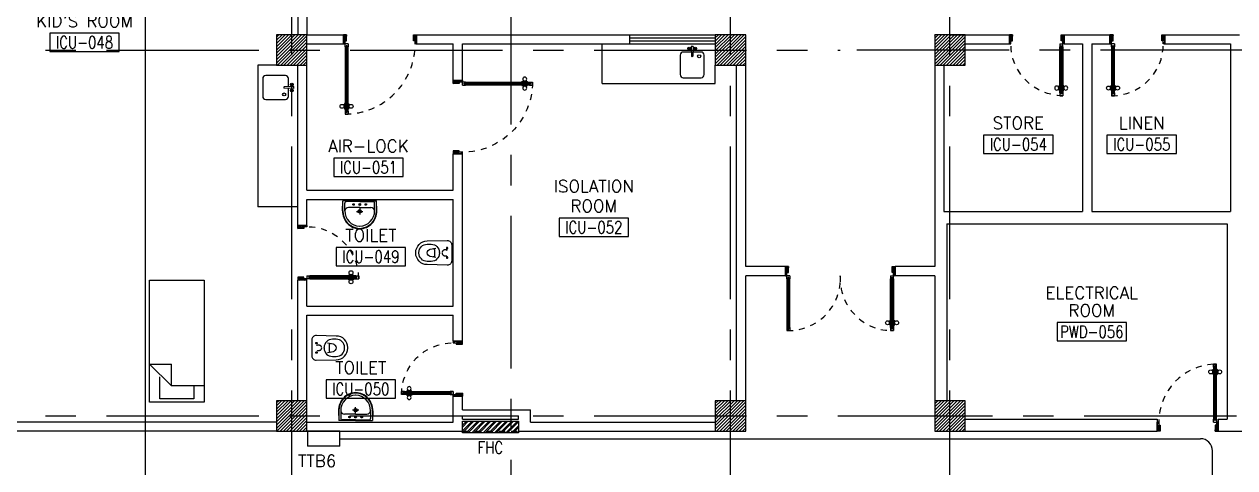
# Model space of a CAD drawing. Extents: x 0 to 92.2, y -1.4 to 78.1.
# Drawn here: x 55.34 to 75.21, y 35.84 to 43.11 of the extents above; entities that cross this region are included whole.
import ezdxf
from ezdxf.enums import TextEntityAlignment as Align

# ---------------------------------------------------------------- set-up
doc = ezdxf.new("R2010")
doc.units = 0
doc.header["$MEASUREMENT"] = 0
for name, pattern in [('CENTERX2', [4, 2.5, -0.5, 0.5, -0.5]), ('DASHED', [0.75, 0.5, -0.25]), ('HIDDEN', [0.375, 0.25, -0.125]), ('HIDDEN2', [0.1875, 0.125, -0.0625])]:
    doc.linetypes.add(name, pattern=pattern)
doc.layers.get('0').update_dxf_attribs({"color": 11, "linetype": 'CONTINUOUS'})
for name, color, linetype in [('ALM', 11, 'CONTINUOUS'), ('AXES', 11, 'CENTERX2'), ('COL', 11, 'CONTINUOUS'), ('DOOR', 11, 'CONTINUOUS'), ('E-TEL', 4, 'CONTINUOUS'), ('E-TEXT', 2, 'CONTINUOUS'), ('E-WIRE', 4, 'CONTINUOUS'), ('FHC', 11, 'CONTINUOUS'), ('FIX', 11, 'CONTINUOUS'), ('FUR', 11, 'CONTINUOUS'), ('HAT', 11, 'CONTINUOUS'), ('NON-MEDICAL', 11, 'CONTINUOUS'), ('RM-BOX', 11, 'CONTINUOUS'), ('RM-NAME', 11, 'CONTINUOUS'), ('RM-NO', 11, 'CONTINUOUS'), ('SUNI-FUR', 11, 'CONTINUOUS'), ('WALL', 11, 'CONTINUOUS'), ('WIN', 11, 'CONTINUOUS')]:
    doc.layers.add(name, color=color, linetype=linetype)
doc.styles.add('ROMANS', font='ROMANS.shx', dxfattribs={"width": 0.6})
doc.styles.get("Standard").update_dxf_attribs({"font": 'TXT.shx'})

# ---------------------------------------------------------------- blocks, each defined once
blk = doc.blocks.new('*X17')
at = {"color": 0}
for p, q in [((80579, 149522), (81047, 149990)), ((80579, 149575), (80994, 149990)), ((80579, 149628), (80941, 149990)), ((80579, 149681), (80888, 149990)), ((80579, 149734), (80835, 149990)), ((80579, 149787), (80782, 149990)), ((80579, 149840), (80729, 149990)), ((80579, 149893), (80676, 149990)), ((80579, 149946), (80623, 149990)), ((80600, 149490), (81079, 149969)), ((80653, 149490), (81079, 149916)), ((80706, 149490), (81079, 149863)), ((80759, 149490), (81079, 149810)), ((80812, 149490), (81079, 149757)), ((80865, 149490), (81079, 149704)), ((80918, 149490), (81079, 149651)), ((80971, 149490), (81079, 149598)), ((81024, 149490), (81079, 149545)), ((81077, 149490), (81079, 149492))]:
    blk.add_line(p, q, dxfattribs=at)
blk = doc.blocks.new('*X16')
at = {"color": 0}
for p, q in [((84179, 149516), (84653, 149990)), ((84179, 149569), (84600, 149990)), ((84179, 149622), (84547, 149990)), ((84179, 149675), (84494, 149990)), ((84179, 149728), (84441, 149990)), ((84179, 149781), (84388, 149990)), ((84179, 149834), (84335, 149990)), ((84179, 149887), (84282, 149990)), ((84179, 149940), (84229, 149990)), ((84206, 149490), (84679, 149963)), ((84259, 149490), (84679, 149910)), ((84312, 149490), (84679, 149857)), ((84365, 149490), (84679, 149804)), ((84418, 149490), (84679, 149751)), ((84471, 149490), (84679, 149698)), ((84524, 149490), (84679, 149645)), ((84577, 149490), (84679, 149592)), ((84630, 149490), (84679, 149539))]:
    blk.add_line(p, q, dxfattribs=at)
blk = doc.blocks.new('*X15')
at = {"color": 0}
for p, q in [((80579, 155515), (81054, 155990)), ((80579, 155568), (81001, 155990)), ((80579, 155621), (80948, 155990)), ((80579, 155674), (80895, 155990)), ((80579, 155727), (80842, 155990)), ((80579, 155780), (80789, 155990)), ((80579, 155833), (80736, 155990)), ((80579, 155886), (80683, 155990)), ((80579, 155939), (80630, 155990)), ((80607, 155490), (81079, 155962)), ((80660, 155490), (81079, 155909)), ((80713, 155490), (81079, 155856)), ((80766, 155490), (81079, 155803)), ((80819, 155490), (81079, 155750)), ((80872, 155490), (81079, 155697)), ((80925, 155490), (81079, 155644)), ((80978, 155490), (81079, 155591)), ((81031, 155490), (81079, 155538))]:
    blk.add_line(p, q, dxfattribs=at)
blk = doc.blocks.new('*X14')
at = {"color": 0}
for p, q in [((84179, 155509), (84660, 155990)), ((84179, 155562), (84607, 155990)), ((84179, 155615), (84554, 155990)), ((84179, 155668), (84501, 155990)), ((84179, 155721), (84448, 155990)), ((84179, 155774), (84395, 155990)), ((84179, 155827), (84342, 155990)), ((84179, 155880), (84289, 155990)), ((84179, 155933), (84236, 155990)), ((84179, 155986), (84183, 155990)), ((84213, 155490), (84679, 155956)), ((84266, 155490), (84679, 155903)), ((84319, 155490), (84679, 155850)), ((84372, 155490), (84679, 155796)), ((84426, 155490), (84679, 155743)), ((84479, 155490), (84679, 155690)), ((84532, 155490), (84679, 155637)), ((84585, 155490), (84679, 155584)), ((84638, 155490), (84679, 155531))]:
    blk.add_line(p, q, dxfattribs=at)
blk = doc.blocks.new('COL50')
at = {"layer": 'COL'}
blk.add_lwpolyline([(-250, 250), (-250, -250), (250, -250), (250, 250)], close=True, dxfattribs=at)
blk = doc.blocks.new('RM1')
at = {"layer": 'RM-BOX'}
blk.add_lwpolyline([(570, -200), (-570, -200), (-570, -500), (570, -500)], close=True, dxfattribs=at)
at = {"layer": 'RM-NAME', "style": 'ROMANS'}
blk.add_attdef('ROOMNAME1', text='', height=200, dxfattribs=at).set_placement((0, 324), align=Align.MIDDLE)
blk = doc.blocks.new('DOOR90')
at = {"layer": 'DOOR', "color": 0, "linetype": 'BYBLOCK'}
for p, q in [((-150, 0), (-150, -25)), ((-150, 0), (0, 0)), ((0, -50), (0, 0)), ((-1000, -25), (-1000, -75)), ((-1000, -75), (-1000, -25)), ((-950, -25), (-1000, -25)), ((-950, -75), (-1000, -75)), ((-970, -42), (-970, -58)), ((-950, -42), (-970, -42)), ((-950, -58), (-970, -58)), ((-950, -25), (-950, -42)), ((-950, -58), (-950, -75)), ((-918, -25), (-918, -18)), ((-828, -18), (-918, -18)), ((-918, -75), (-918, -82)), ((-828, -82), (-918, -82)), ((-905, -18), (-905, -9)), ((-905, -9), (-840, -9)), ((-905, -18), (-840, -18)), ((-905, -82), (-905, -91)), ((-905, -82), (-840, -82)), ((-905, -91), (-840, -91)), ((-840, -18), (-840, -9)), ((-840, -82), (-840, -91)), ((-828, -25), (-828, -18)), ((-828, -75), (-828, -82)), ((-200, -42), (-200, -25)), ((-200, -25), (-150, -25)), ((-180, -42), (-200, -42)), ((-200, -75), (-200, -58)), ((-200, -58), (-180, -58)), ((-150, -75), (-200, -75)), ((-180, -58), (-180, -42)), ((-150, -75), (-150, -25)), ((-150, -25), (-100, -25)), ((-100, -25), (-100, -50)), ((-100, -50), (0, -50)), ((-150, -900), (-150, -875)), ((-150, -875), (-100, -875)), ((0, -900), (-150, -900)), ((-150, -900), (0, -900)), ((-100, -850), (0, -850)), ((-100, -875), (-100, -850)), ((0, -850), (0, -900))]:
    blk.add_line(p, q, dxfattribs=at)
at = {"layer": 'DOOR', "color": 9, "linetype": 'BYBLOCK'}
for p, q in [((0, -50), (-114, 0)), ((0, -50), (-40, 0)), ((0, -50), (-100, -37)), ((0, -850), (-114, -900)), ((0, -850), (-100, -863)), ((0, -850), (-40, -900))]:
    blk.add_line(p, q, dxfattribs=at)
at = {"layer": 'DOOR', "linetype": 'BYBLOCK'}
for p, q in [((-200, -25), (-950, -25)), ((-200, -42), (-950, -42)), ((-200, -58), (-950, -58)), ((-950, -75), (-200, -75))]:
    blk.add_line(p, q, dxfattribs=at)
at = {"layer": 'DOOR', "color": 0, "linetype": 'BYBLOCK'}
for centre in [(-873, 24), (-873, -124)]:
    blk.add_circle(centre, 32.4, dxfattribs=at)
at = {"layer": 'DOOR', "color": 9, "linetype": 'BYBLOCK'}
for centre, radius, start, end in [((0, -50), 154, 161.1053, 166.2858), ((0, -50), 134, 158.1598, 169.28), ((0, -50), 94.4, 148.0182, 180), ((0, -50), 74.4, 137.7764, 180), ((0, -50), 114, 154.0838, 167.3774), ((0, -50), 54.4, 113.2074, 180), ((0, -50), 34.4, 90, 180), ((0, -50), 14.4, 90, 180), ((0, -850), 154, 193.7142, 198.8947), ((0, -850), 134, 190.72, 201.8402), ((0, -850), 94.4, 180, 211.9818), ((0, -850), 74.4, 180, 222.2236), ((0, -850), 54.4, 180, 246.7926), ((0, -850), 34.4, 180, 270), ((0, -850), 14.4, 180, 270)]:
    blk.add_arc(centre, radius, start, end, dxfattribs=at)
at = {"layer": 'DOOR', "linetype": 'HIDDEN', "ltscale": 0.5}
blk.add_arc((-150, -25), 850, 180, 270, dxfattribs=at)
blk = doc.blocks.new('A$C272A55A0')
at = {"layer": 'DOOR', "color": 0, "linetype": 'BYBLOCK'}
for p, q in [((0, 900), (0, 1050)), ((50, 1050), (0, 1050)), ((50, 950), (50, 1050)), ((1750, 950), (1750, 1050)), ((1750, 1050), (1800, 1050)), ((1800, 1050), (1800, 900)), ((0, 900), (25, 900)), ((25, 950), (50, 950)), ((25, 900), (25, 950)), ((75, 900), (25, 900)), ((25, 850), (25, 900)), ((42, 850), (25, 850)), ((58, 870), (42, 870)), ((42, 870), (42, 850)), ((58, 850), (58, 870)), ((75, 850), (58, 850)), ((75, 900), (75, 850)), ((1725, 900), (1775, 900)), ((1725, 900), (1725, 850)), ((1725, 850), (1742, 850)), ((1742, 870), (1758, 870)), ((1742, 850), (1742, 870)), ((1775, 950), (1750, 950)), ((1758, 870), (1758, 850)), ((1758, 850), (1775, 850)), ((1775, 900), (1775, 950)), ((1800, 900), (1775, 900)), ((1775, 850), (1775, 900)), ((25, 50), (42, 50)), ((25, 50), (25, 0)), ((25, 0), (75, 0)), ((75, 0), (25, 0)), ((42, 50), (42, 30)), ((42, 30), (58, 30)), ((58, 50), (75, 50)), ((58, 50), (58, 30)), ((75, 50), (75, 0)), ((1718, 160), (1709, 160)), ((1709, 95), (1709, 160)), ((1718, 95), (1709, 95)), ((1725, 173), (1718, 173)), ((1718, 173), (1718, 83)), ((1718, 95), (1718, 160)), ((1725, 83), (1718, 83)), ((1742, 50), (1725, 50)), ((1725, 50), (1725, 0)), ((1775, 0), (1725, 0)), ((1725, 0), (1775, 0)), ((1742, 50), (1742, 30)), ((1758, 30), (1742, 30)), ((1775, 50), (1758, 50)), ((1758, 50), (1758, 30)), ((1775, 173), (1782, 173)), ((1775, 83), (1782, 83)), ((1775, 50), (1775, 0)), ((1782, 173), (1782, 83)), ((1782, 160), (1791, 160)), ((1782, 95), (1782, 160)), ((1782, 95), (1791, 95)), ((1791, 95), (1791, 160))]:
    blk.add_line(p, q, dxfattribs=at)
at = {"layer": 'DOOR', "color": 9, "linetype": 'BYBLOCK'}
for p, q in [((50, 1050), (0, 1010)), ((50, 1050), (0, 937)), ((50, 1050), (37, 950)), ((1750, 1050), (1800, 1010)), ((1750, 1050), (1800, 937)), ((1750, 1050), (1763, 950))]:
    blk.add_line(p, q, dxfattribs=at)
at = {"layer": 'DOOR', "linetype": 'BYBLOCK'}
for p, q in [((25, 850), (25, 50)), ((42, 850), (42, 50)), ((58, 850), (58, 50)), ((75, 50), (75, 850)), ((1725, 50), (1725, 850)), ((1742, 850), (1742, 50)), ((1758, 850), (1758, 50)), ((1775, 850), (1775, 50))]:
    blk.add_line(p, q, dxfattribs=at)
at = {"layer": 'DOOR', "color": 0, "linetype": 'BYBLOCK'}
for centre in [(1676, 128), (1824, 128)]:
    blk.add_circle(centre, 32.4, dxfattribs=at)
at = {"layer": 'DOOR', "color": 9, "linetype": 'BYBLOCK'}
for centre, radius, start, end in [((50, 1050), 54.4, 203.2074, 270), ((50, 1050), 74.4, 227.7764, 270), ((50, 1050), 34.4, 180, 270), ((50, 1050), 14.4, 180, 270), ((1750, 1050), 14.4, 270, 0), ((1750, 1050), 34.4, 270, 0), ((1750, 1050), 54.4, 270, 336.7926), ((1750, 1050), 74.4, 270, 312.2236), ((50, 1050), 94.4, 238.0182, 270), ((50, 1050), 114, 244.0838, 257.3774), ((50, 1050), 134, 248.1598, 259.28), ((50, 1050), 154, 251.1053, 256.2858), ((1750, 1050), 94.4, 270, 301.9818), ((1750, 1050), 114, 282.6226, 295.9162), ((1750, 1050), 134, 280.72, 291.8402), ((1750, 1050), 154, 283.7142, 288.8947)]:
    blk.add_arc(centre, radius, start, end, dxfattribs=at)
at = {"layer": 'DOOR', "linetype": 'HIDDEN', "ltscale": 0.5}
for centre, start, end in [((50, 851), 268.3174, 3.2965), ((1750, 851), 176.7035, 271.6826)]:
    blk.add_arc(centre, 851, start, end, dxfattribs=at)
at = {"layer": 'WALL', "linetype": 'BYBLOCK'}
blk.add_line((1800, 900), (1800, 1050), dxfattribs=at)
blk = doc.blocks.new('*X45')
at = {"color": 0}
for p, q in [((73379, 149535), (73834, 149990)), ((73379, 149588), (73781, 149990)), ((73379, 149641), (73728, 149990)), ((73379, 149694), (73675, 149990)), ((73379, 149747), (73622, 149990)), ((73379, 149800), (73569, 149990)), ((73379, 149853), (73516, 149990)), ((73379, 149906), (73463, 149990)), ((73379, 149959), (73410, 149990)), ((73387, 149490), (73879, 149982)), ((73440, 149490), (73879, 149929)), ((73493, 149490), (73879, 149876)), ((73546, 149490), (73879, 149822)), ((73599, 149490), (73879, 149769)), ((73653, 149490), (73879, 149716)), ((73706, 149490), (73879, 149663)), ((73759, 149490), (73879, 149610)), ((73812, 149490), (73879, 149557)), ((73865, 149490), (73879, 149504))]:
    blk.add_line(p, q, dxfattribs=at)
blk = doc.blocks.new('*X42')
at = {"color": 0}
for p, q in [((73379, 155527), (73842, 155990)), ((73379, 155580), (73789, 155990)), ((73379, 155633), (73736, 155990)), ((73379, 155686), (73683, 155990)), ((73379, 155739), (73629, 155990)), ((73379, 155793), (73576, 155990)), ((73379, 155846), (73523, 155990)), ((73379, 155899), (73470, 155990)), ((73379, 155952), (73417, 155990)), ((73395, 155490), (73879, 155974)), ((73448, 155490), (73879, 155921)), ((73501, 155490), (73879, 155868)), ((73554, 155490), (73879, 155815)), ((73607, 155490), (73879, 155762)), ((73660, 155490), (73879, 155709)), ((73713, 155490), (73879, 155656)), ((73766, 155490), (73879, 155603)), ((73819, 155490), (73879, 155550)), ((73872, 155490), (73879, 155497))]:
    blk.add_line(p, q, dxfattribs=at)
blk = doc.blocks.new('DOOR100')
at = {"layer": 'DOOR', "color": 0, "linetype": 'BYBLOCK'}
for p, q in [((-82, 1205), (-91, 1205)), ((-91, 1205), (-91, 1140)), ((-75, 1218), (-82, 1218)), ((-82, 1128), (-82, 1218)), ((-82, 1205), (-82, 1140)), ((-25, 1300), (-75, 1300)), ((-75, 1300), (-25, 1300)), ((-75, 1250), (-75, 1300)), ((-58, 1250), (-75, 1250)), ((-42, 1270), (-58, 1270)), ((-58, 1250), (-58, 1270)), ((-42, 1250), (-42, 1270)), ((-25, 1250), (-42, 1250)), ((-25, 1250), (-25, 1300)), ((-25, 1218), (-18, 1218)), ((-18, 1128), (-18, 1218)), ((-18, 1205), (-9, 1205)), ((-18, 1205), (-18, 1140)), ((-9, 1205), (-9, 1140)), ((-82, 1140), (-91, 1140)), ((-75, 1128), (-82, 1128)), ((-25, 1128), (-18, 1128)), ((-18, 1140), (-9, 1140)), ((-75, 200), (-58, 200)), ((-75, 150), (-75, 200)), ((-58, 200), (-58, 180)), ((-42, 200), (-25, 200)), ((-42, 180), (-42, 200)), ((-25, 200), (-25, 150)), ((-1200, 0), (-1200, 150)), ((-1200, 150), (-1175, 150)), ((-1200, 150), (-1200, 0)), ((-1150, 0), (-1200, 0)), ((-1175, 150), (-1175, 100)), ((-1175, 100), (-1150, 100)), ((-1150, 100), (-1150, 0)), ((-75, 150), (-25, 150)), ((-58, 180), (-42, 180)), ((-50, 100), (-50, 0)), ((-25, 100), (-50, 100)), ((-50, 0), (0, 0)), ((0, 150), (-25, 150)), ((-25, 150), (-25, 100)), ((0, 150), (0, 0))]:
    blk.add_line(p, q, dxfattribs=at)
at = {"layer": 'DOOR', "linetype": 'BYBLOCK'}
for p, q in [((-75, 1250), (-75, 200)), ((-58, 200), (-58, 1250)), ((-42, 200), (-42, 1250)), ((-25, 200), (-25, 1250)), ((0, 0), (0, 150))]:
    blk.add_line(p, q, dxfattribs=at)
at = {"layer": 'DOOR', "color": 9, "linetype": 'BYBLOCK'}
for p, q in [((-1150, 0), (-1200, 114)), ((-1150, 0), (-1200, 40)), ((-1150, 0), (-1163, 100)), ((-50, 0), (0, 114)), ((-50, 0), (-37, 100)), ((-50, 0), (0, 40))]:
    blk.add_line(p, q, dxfattribs=at)
at = {"layer": 'DOOR', "color": 0, "linetype": 'BYBLOCK'}
for centre in [(-124, 1173), (24, 1173)]:
    blk.add_circle(centre, 32.4, dxfattribs=at)
at = {"layer": 'DOOR', "linetype": 'HIDDEN', "ltscale": 0.5}
blk.add_arc((-25, 150), 1150, 90, 180.0001, dxfattribs=at)
at = {"layer": 'DOOR', "color": 9, "linetype": 'BYBLOCK'}
for centre, radius, start, end in [((-1150, 0), 154, 103.7142, 108.8947), ((-1150, 0), 134, 100.72, 111.8402), ((-1150, 0), 94.4, 90, 121.9818), ((-1150, 0), 74.4, 90, 132.2236), ((-1150, 0), 54.4, 90, 156.7926), ((-1150, 0), 34.4, 90, 180), ((-1150, 0), 14.4, 90, 180), ((-50, 0), 94.4, 58.0182, 90), ((-50, 0), 74.4, 47.7764, 90), ((-50, 0), 54.4, 23.2074, 90), ((-50, 0), 34.4, 0, 90), ((-50, 0), 14.4, 0, 90), ((-50, 0), 134, 68.1598, 79.28), ((-50, 0), 114, 64.0838, 77.3774), ((-50, 0), 154, 71.1053, 76.2858)]:
    blk.add_arc(centre, radius, start, end, dxfattribs=at)
blk = doc.blocks.new('DOOR-10')
at = {"layer": 'DOOR', "color": 0, "linetype": 'BYBLOCK'}
for p, q in [((-83, 1005), (-92, 1005)), ((-92, 1005), (-92, 940)), ((-76, 1018), (-83, 1018)), ((-83, 928), (-83, 1018)), ((-83, 1005), (-83, 940)), ((-26, 1100), (-76, 1100)), ((-76, 1100), (-26, 1100)), ((-76, 1050), (-76, 1100)), ((-59, 1050), (-76, 1050)), ((-43, 1070), (-59, 1070)), ((-59, 1050), (-59, 1070)), ((-43, 1050), (-43, 1070)), ((-26, 1050), (-43, 1050)), ((-26, 1050), (-26, 1100)), ((-26, 1018), (-18, 1018)), ((-18, 928), (-18, 1018)), ((-18, 1005), (-9, 1005)), ((-18, 1005), (-18, 940)), ((-9, 1005), (-9, 940)), ((-83, 940), (-92, 940)), ((-76, 928), (-83, 928)), ((-26, 928), (-18, 928)), ((-18, 940), (-9, 940)), ((-76, 200), (-59, 200)), ((-76, 150), (-76, 200)), ((-59, 200), (-59, 180)), ((-43, 200), (-26, 200)), ((-43, 180), (-43, 200)), ((-26, 200), (-26, 150)), ((-1001, 0), (-1001, 150)), ((-1001, 150), (-976, 150)), ((-1001, 150), (-1001, 0)), ((-951, 0), (-1001, 0)), ((-976, 150), (-976, 100)), ((-976, 100), (-951, 100)), ((-951, 100), (-951, 0)), ((-76, 150), (-26, 150)), ((-59, 180), (-43, 180)), ((-51, 100), (-51, 0)), ((-26, 100), (-51, 100)), ((-51, 0), (-1, 0)), ((-1, 150), (-26, 150)), ((-26, 150), (-26, 100))]:
    blk.add_line(p, q, dxfattribs=at)
at = {"layer": 'DOOR', "linetype": 'BYBLOCK'}
for p, q in [((-76, 1050), (-76, 200)), ((-59, 200), (-59, 1050)), ((-43, 200), (-43, 1050)), ((-26, 200), (-26, 1050))]:
    blk.add_line(p, q, dxfattribs=at)
at = {"layer": 'DOOR', "color": 9, "linetype": 'BYBLOCK'}
for p, q in [((-951, 0), (-1001, 114)), ((-951, 0), (-1001, 40)), ((-951, 0), (-964, 100)), ((-51, 0), (-1, 114)), ((-51, 0), (-37, 100)), ((-51, 0), (-1, 40)), ((-1, 0), (-1, 150))]:
    blk.add_line(p, q, dxfattribs=at)
at = {"layer": 'DOOR', "color": 0, "linetype": 'BYBLOCK'}
for centre in [(-124, 973), (23, 973)]:
    blk.add_circle(centre, 32.4, dxfattribs=at)
at = {"layer": 'DOOR', "linetype": 'HIDDEN', "ltscale": 0.5}
blk.add_arc((-23, 149), 952, 93.1482, 179.9482, dxfattribs=at)
at = {"layer": 'DOOR', "color": 9, "linetype": 'BYBLOCK'}
for centre, radius, start, end in [((-951, 0), 154, 103.7142, 108.8947), ((-951, 0), 134, 100.72, 111.8402), ((-951, 0), 94.4, 90, 121.9818), ((-951, 0), 74.4, 90, 132.2236), ((-951, 0), 54.4, 90, 156.7926), ((-951, 0), 34.4, 90, 180), ((-951, 0), 14.4, 90, 180), ((-51, 0), 94.4, 58.0182, 90), ((-51, 0), 74.4, 47.7764, 90), ((-51, 0), 54.4, 23.2074, 90), ((-51, 0), 34.4, 0, 90), ((-51, 0), 14.4, 0, 90), ((-51, 0), 134, 68.1598, 79.28), ((-51, 0), 114, 64.0838, 77.3774), ((-51, 0), 154, 71.1053, 76.2858)]:
    blk.add_arc(centre, radius, start, end, dxfattribs=at)
blk = doc.blocks.new('WC1')
at = {"layer": 'FIX'}
for p, q in [((-210, 204), (-538, 194)), ((-727, 5), (-727, -5)), ((-674, 5), (-674, -5)), ((-534, 24), (-540, 0)), ((-540, 0), (-534, -24)), ((-475, 141), (-538, 141)), ((-395, 76), (-490, 60)), ((-339, 5), (-339, -5)), ((-538, -141), (-475, -141)), ((-538, -194), (-210, -204)), ((-490, -60), (-395, -76))]:
    blk.add_line(p, q, dxfattribs=at)
at = {"layer": 'FIX', "linetype": 'CONTINUOUS'}
blk.add_line((-420, -47), (-420, 45), dxfattribs=at)
at = {"layer": 'FIX'}
blk.add_lwpolyline([(-213, -204), (-210, -204, 0.414214), (-137, -131), (-137, 0), (-137, 131, 0.414214), (-210, 204)], format="xyb", dxfattribs=at)
at = {"layer": 'FIX', "linetype": 'HIDDEN2', "ltscale": 0.3}
blk.add_circle((-245, 0), 49.8, dxfattribs=at)
at = {"layer": 'FIX', "linetype": 'HIDDEN', "ltscale": 0.05}
for centre in [(-213, 78), (-213, -77)]:
    blk.add_circle(centre, 11.6, dxfattribs=at)
at = {"layer": 'FIX'}
for centre, radius, start, end in [((-538, 5), 189, 90, 180), ((-538, 5), 136, 90, 180), ((-473, -7), 68.2, 128.9242, 152.8468), ((-464, -18), 82, 108.496, 128.9242), ((-475, 5), 136, 360, 90), ((-538, -5), 189, 180, 270), ((-538, -5), 136, 180, 270), ((-473, 7), 68.2, 207.1532, 231.0758), ((-464, 18), 82, 231.0758, 251.504), ((-475, -5), 136, 270, 0)]:
    blk.add_arc(centre, radius, start, end, dxfattribs=at)
at = {"layer": 'FIX', "linetype": 'CONTINUOUS'}
for centre, start, end in [((-443, 46), 357.6662, 91.6121), ((-442, -46), 268.3879, 2.3338)]:
    blk.add_arc(centre, 22.3, start, end, dxfattribs=at)
blk = doc.blocks.new('LAV1')
at = {"layer": 'FIX', "linetype": 'BYBLOCK', "ltscale": 0.3}
for p, q in [((-280, 210), (-275, 50)), ((-245, 210), (-245, 85)), ((245, 210), (245, 85)), ((280, 210), (275, 50)), ((0, 60), (-220, 60)), ((0, 60), (220, 60))]:
    blk.add_line(p, q, dxfattribs=at)
at = {"layer": 'FIX', "linetype": 'CONTINUOUS'}
for p, q in [((-275, 210), (-275, 50)), ((275, 210), (275, 50)), ((0, 50), (-275, 50)), ((0, 50), (-252, 50)), ((0, 155), (-181, 155)), ((0, 155), (181, 155)), ((0, 50), (252, 50)), ((0, 50), (275, 50))]:
    blk.add_line(p, q, dxfattribs=at)
at = {"layer": 'FIX', "linetype": 'DASHED', "ltscale": 0.05}
for p, q in [((50, 220), (-50, 220)), ((0, 170), (0, 270)), ((0, 170), (0, 270))]:
    blk.add_line(p, q, dxfattribs=at)
at = {"layer": 'FIX'}
for p, q in [((16, 107), (-15, 107)), ((0, 92), (0, 123))]:
    blk.add_line(p, q, dxfattribs=at)
for centre, radius in [((0, 220), 29.5), ((0, 220), 22.5), ((0, 107), 15.5)]:
    blk.add_circle(centre, radius, dxfattribs=at)
at = {"layer": 'FIX', "linetype": 'HIDDEN', "ltscale": 0.05}
for centre in [(-100, 107), (100, 107)]:
    blk.add_circle(centre, 12.4, dxfattribs=at)
at = {"layer": 'FIX', "linetype": 'BYBLOCK', "ltscale": 0.3}
for centre, radius, start, end in [((7, 220), 287, 91.3776, 182.0064), ((-7, 220), 287, 357.9936, 88.6224), ((-220, 85), 24.9, 179.7021, 269.9486), ((220, 85), 24.9, 270.0514, 0.2979)]:
    blk.add_arc(centre, radius, start, end, dxfattribs=at)
at = {"layer": 'FIX', "linetype": 'CONTINUOUS'}
for centre, radius, start, end in [((8, 217), 283, 91.6988, 181.351), ((8, 212), 253, 91.7328, 180.4884), ((-8, 217), 283, 358.649, 88.3012), ((-8, 212), 253, 359.5116, 88.2672), ((-179, 222), 66.9, 190.2006, 268.0786), ((179, 222), 66.9, 271.9214, 349.7994)]:
    blk.add_arc(centre, radius, start, end, dxfattribs=at)

msp = doc.modelspace()

# ---------------------------------------------------------------- hatches: boundary and pattern name
at = {"layer": 'FHC', "linetype": 'BYBLOCK', "ltscale": 0.3}
h = msp.add_hatch(dxfattribs=at)
h.set_pattern_fill('ANSI32', color=11, scale=0.175, style=0)
h.set_pattern_definition([(45, (-169.66349, 5.36514), (-0.046403883, 0.046403883), []), (45, (-169.632554, 5.36514), (-0.046403883, 0.046403883), [])])
h.paths.add_polyline_path([(63.4527, 36.4161), (63.4527, 36.6061), (62.5327, 36.6061), (62.5327, 36.4161)])
h.paths.add_polyline_path([(62.3201, 35.995), (62.3201, 36.4159), (62.5826, 36.4159), (62.5826, 35.995)], flags=9)

# ---------------------------------------------------------------- linework, layer by layer
at = {"layer": 'ALM', "linetype": 'BYBLOCK'}
msp.add_line((66.6827, 36.4411), (66.9327, 36.4411), dxfattribs=at)
msp.add_line((66.6827, 36.4411), (66.9327, 36.4411), dxfattribs=at)
at = {"layer": 'AXES'}
for p, q in [((59.7327, -1.3931), (59.7327, 77.4195)), ((66.9327, -1.3931), (66.9327, 77.4195)), ((66.9327, -1.3931), (66.9327, 77.4195)), ((70.5327, -1.3931), (70.5327, 77.4195)), ((70.5327, -1.3931), (70.5327, 77.4195)), ((63.3327, 5.4711), (63.3327, 64.2911)), ((0.6927, 42.6911), (68.7327, 42.6911)), ((91.5023, 42.6911), (68.7327, 42.6911)), ((0.6927, 36.6911), (68.7327, 36.6911)), ((68.7327, 36.6911), (84.9327, 36.6911))]:
    msp.add_line(p, q, dxfattribs=at)
at = {"layer": 'E-TEL', "color": 4}
for p, q in [((60.5221, 36.4411), (59.9933, 36.4411)), ((59.9933, 36.4411), (59.9933, 36.196)), ((60.5221, 36.196), (60.5221, 36.4411)), ((60.5221, 36.196), (59.9933, 36.196))]:
    msp.add_line(p, q, dxfattribs=at)
at = {"layer": 'E-WIRE', "color": 4}
msp.add_line((60.5221, 36.3186), (74.6405, 36.3186), dxfattribs=at)
at = {"layer": 'E-WIRE', "linetype": 'BYBLOCK', "ltscale": 0.3}
msp.add_line((74.8405, 32.2535), (74.8405, 36.1186), dxfattribs=at)
at = {"layer": 'E-WIRE', "linetype": 'BYBLOCK'}
msp.add_arc((74.6405, 36.1186), 0.2, 0, 90, dxfattribs=at)
at = {"layer": 'FHC', "linetype": 'BYBLOCK', "ltscale": 0.3}
msp.add_lwpolyline([(62.5327, 36.6061), (63.4527, 36.6061), (63.4527, 36.4161), (62.5327, 36.4161)], close=True, dxfattribs=at)
at = {"layer": 'FUR'}
for p, q in [((57.3982, 36.9155), (57.3982, 38.9155)), ((57.3982, 38.9155), (58.2982, 38.9155)), ((58.2982, 38.9155), (58.2982, 36.9155)), ((57.3982, 37.5406), (57.7593, 37.5406)), ((57.7593, 37.1871), (57.3982, 37.5406)), ((57.7593, 37.1871), (57.7593, 37.5406)), ((57.5704, 36.971), (57.5704, 37.3306)), ((58.2982, 37.1871), (57.7593, 37.1871)), ((58.1283, 37.1871), (58.1283, 36.971)), ((58.1283, 36.971), (57.5704, 36.971)), ((58.2982, 36.9155), (57.3982, 36.9155))]:
    msp.add_line(p, q, dxfattribs=at)
at = {"layer": 'NON-MEDICAL'}
for p, q in [((64.8263, 42.1411), (64.8263, 42.7911)), ((66.3197, 42.7469), (66.2876, 42.7469)), ((66.2876, 42.7469), (66.2937, 42.5917)), ((66.3197, 42.7469), (66.3136, 42.5917)), ((66.1073, 42.6089), (66.1073, 42.2878)), ((66.2937, 42.6587), (66.1572, 42.6587)), ((66.4501, 42.6587), (66.3136, 42.6587)), ((66.5, 42.2878), (66.5, 42.6089)), ((59.4778, 42.4411), (59.1778, 42.4411)), ((59.1778, 42.4411), (59.1778, 40.1202)), ((66.6802, 42.1411), (66.6802, 42.4411)), ((59.2573, 42.224), (59.2573, 41.9311)), ((59.6283, 42.2738), (59.3072, 42.2738)), ((59.6781, 42.0875), (59.6781, 42.224)), ((64.8263, 42.1411), (66.6802, 42.1411)), ((66.1572, 42.2379), (66.4501, 42.2379)), ((59.7663, 42.0935), (59.6111, 42.0875)), ((59.7663, 42.0615), (59.6111, 42.0675)), ((59.6781, 41.9311), (59.6781, 42.0675)), ((59.7663, 42.0615), (59.7663, 42.0935)), ((59.3072, 41.8812), (59.6283, 41.8812)), ((59.8278, 40.1202), (59.1778, 40.1202))]:
    msp.add_line(p, q, dxfattribs=at)
for centre, radius in [((66.2539, 42.7158), 0.0217), ((66.2539, 42.7158), 0.014), ((66.3534, 42.7158), 0.0217), ((66.3534, 42.7158), 0.014), ((66.4181, 42.5893), 0.0255), ((59.7353, 42.1273), 0.0217), ((59.7353, 42.1273), 0.014), ((59.6087, 41.9631), 0.0255), ((59.7353, 42.0277), 0.0217), ((59.7353, 42.0277), 0.014)]:
    msp.add_circle(centre, radius, dxfattribs=at)
for centre, radius, start, end in [((66.1572, 42.6089), 0.0499, 90, 180), ((66.3037, 42.5917), 0.00997, 180, 0), ((66.4501, 42.6089), 0.0499, 0, 90), ((59.3072, 42.224), 0.0499, 90, 180), ((59.6283, 42.224), 0.0499, 0, 90), ((66.1572, 42.2878), 0.0499, 180, 270), ((66.4501, 42.2878), 0.0499, 270, 0), ((59.3072, 41.9311), 0.0499, 180, 270), ((59.6111, 42.0775), 0.00997, 90, 270), ((59.6283, 41.9311), 0.0499, 270, 0)]:
    msp.add_arc(centre, radius, start, end, dxfattribs=at)
at = {"layer": 'SUNI-FUR', "linetype": 'CONTINUOUS'}
msp.add_line((57.3327, 5.4711), (57.3327, 64.2911), dxfattribs=at)
at = {"layer": 'WALL', "linetype": 'BYBLOCK'}
for p, q in [((59.8327, 43.3286), (59.8327, 42.9411)), ((59.9827, 43.3286), (59.9827, 42.9411)), ((59.9827, 42.9411), (60.5827, 42.9411)), ((60.5827, 42.7911), (60.5827, 42.9411)), ((61.7827, 42.7911), (61.7827, 42.9411)), ((61.7827, 42.9411), (65.2827, 42.9411)), ((65.2827, 42.7911), (65.2827, 42.9411)), ((70.5327, 42.9411), (71.5077, 42.9411)), ((71.5077, 42.9411), (71.5077, 42.7911)), ((72.4077, 42.9411), (72.4077, 42.7911)), ((72.4077, 42.9411), (73.1577, 42.9411)), ((73.1577, 42.9411), (73.1577, 42.7911)), ((74.0577, 42.9411), (74.0577, 42.7911)), ((74.0577, 42.9411), (75.2827, 42.9411)), ((59.9827, 42.7911), (60.5827, 42.7911)), ((61.7827, 42.7911), (62.3827, 42.7911)), ((62.5327, 42.7911), (65.2827, 42.7911)), ((70.7827, 42.7911), (71.5077, 42.7911)), ((72.4077, 42.7911), (72.7077, 42.7911)), ((72.7077, 42.7911), (72.7077, 40.0411)), ((72.8577, 42.7911), (72.8577, 40.0411)), ((72.8577, 42.7911), (73.1577, 42.7911)), ((74.0577, 42.7911), (75.1327, 42.7911)), ((75.1327, 42.7911), (75.1327, 40.0411)), ((67.0327, 36.9411), (67.0327, 42.4411)), ((67.1827, 39.1411), (67.1827, 42.4411)), ((70.2827, 42.46), (70.2827, 39.1411)), ((70.4327, 42.4411), (70.4327, 40.0411)), ((62.3827, 42.1911), (62.5327, 42.1911)), ((62.3827, 40.9911), (62.5327, 40.9911)), ((59.9827, 40.3911), (62.3827, 40.3911)), ((59.9827, 40.2411), (62.3827, 40.2411)), ((70.4327, 40.0411), (72.7077, 40.0411)), ((72.8577, 40.0411), (75.1327, 40.0411)), ((59.9827, 39.8161), (59.8327, 39.8161)), ((70.4827, 39.8411), (75.0827, 39.8411)), ((70.4827, 39.8411), (70.4827, 36.9411)), ((75.0827, 39.8411), (75.0827, 36.6411)), ((67.8327, 39.1411), (67.1827, 39.1411)), ((67.8327, 39.1411), (67.8327, 38.9911)), ((67.8327, 39.1411), (67.8327, 38.9911)), ((70.2827, 39.1411), (69.6327, 39.1411)), ((69.6327, 39.1411), (69.6327, 38.9911)), ((69.6327, 39.1411), (69.6327, 38.9911)), ((67.1827, 36.9411), (67.1827, 38.9911)), ((67.8327, 38.9911), (67.1827, 38.9911)), ((70.2827, 38.9911), (69.6327, 38.9911)), ((70.2827, 38.9911), (70.2827, 36.9411)), ((59.9827, 38.9161), (59.8327, 38.9161)), ((59.9827, 38.4911), (62.3827, 38.4911)), ((59.9827, 38.3411), (62.3827, 38.3411)), ((62.3827, 37.9161), (62.5327, 37.9161)), ((62.3827, 37.0161), (62.5327, 37.0161)), ((62.5327, 36.7911), (63.6527, 36.7911)), ((59.9827, 36.5911), (62.3827, 36.5911)), ((62.5327, 36.6911), (63.4527, 36.6911)), ((62.5327, 36.6411), (63.4527, 36.6411)), ((62.5327, 36.4411), (62.5327, 36.6061)), ((63.4527, 36.6061), (63.4527, 36.4411)), ((63.6527, 36.5911), (66.6827, 36.5911)), ((70.7827, 36.6411), (73.9327, 36.6411)), ((74.9327, 36.6411), (75.0827, 36.6411)), ((59.9827, 36.4411), (62.5327, 36.4411)), ((63.4527, 36.4411), (66.6827, 36.4411)), ((70.7827, 36.4411), (73.9327, 36.4411)), ((74.9327, 36.4411), (77.4827, 36.4411))]:
    msp.add_line(p, q, dxfattribs=at)
at = {"layer": 'WALL'}
for p, q in [((62.3827, 42.1911), (62.3827, 42.7911)), ((62.5327, 42.1911), (62.5327, 42.7911)), ((59.8327, 39.8161), (59.8327, 42.4411)), ((59.9827, 40.3911), (59.9827, 42.4411)), ((62.3827, 40.3911), (62.3827, 40.9911)), ((62.5327, 37.9161), (62.5327, 40.9911)), ((59.9827, 39.8161), (59.9827, 40.2411)), ((62.3827, 38.4911), (62.3827, 40.2411)), ((59.8327, 36.9411), (59.8327, 38.9161)), ((59.9827, 38.4911), (59.9827, 38.9161)), ((59.9827, 36.9411), (59.9827, 38.3411)), ((62.3827, 37.9161), (62.3827, 38.3411)), ((62.3827, 36.5911), (62.3827, 37.0161)), ((62.5327, 36.7911), (62.5327, 37.0161)), ((63.6527, 36.5911), (63.6527, 36.7911)), ((59.4827, 36.5911), (52.8327, 36.5911)), ((62.5327, 36.6411), (62.5327, 36.6911)), ((63.4527, 36.6411), (63.4527, 36.6911)), ((73.9327, 36.6411), (73.9327, 36.4411)), ((74.9327, 36.6411), (74.9327, 36.4411)), ((59.4827, 36.4411), (52.8327, 36.4411))]:
    msp.add_line(p, q, dxfattribs=at)
at = {"layer": 'WALL', "color": 6, "linetype": 'BYBLOCK'}
msp.add_line((62.5327, 36.6061), (63.4527, 36.6061), dxfattribs=at)
at = {"layer": 'WALL', "color": 250, "linetype": 'HIDDEN', "ltscale": 0.25}
msp.add_line((62.5327, 36.4411), (63.4527, 36.4411), dxfattribs=at)
at = {"layer": 'WALL', "linetype": 'BYBLOCK', "ltscale": 0.3}
for points in [[(59.9827, 42.9411), (59.4827, 42.9411), (59.4827, 42.4411), (59.9827, 42.4411)], [(67.1827, 42.9411), (66.6827, 42.9411), (66.6827, 42.4411), (67.1827, 42.4411)], [(70.7827, 42.9411), (70.2827, 42.9411), (70.2827, 42.4411), (70.7827, 42.4411)], [(59.4827, 36.4411), (59.9827, 36.4411), (59.9827, 36.9411), (59.4827, 36.9411)], [(66.6827, 36.4411), (67.1827, 36.4411), (67.1827, 36.9411), (66.6827, 36.9411)], [(70.2827, 36.4411), (70.7827, 36.4411), (70.7827, 36.9411), (70.2827, 36.9411)]]:
    msp.add_lwpolyline(points, close=True, dxfattribs=at)
at = {"layer": 'WIN', "linetype": 'BYBLOCK'}
for p, q in [((65.2827, 42.9411), (66.6827, 42.9411)), ((65.2827, 42.8911), (66.6827, 42.8911)), ((65.2827, 42.8411), (66.6827, 42.8411)), ((65.2827, 42.7911), (66.6827, 42.7911))]:
    msp.add_line(p, q, dxfattribs=at)

# ---------------------------------------------------------------- block references
at = {"layer": 'COL', "xscale": 0.001, "yscale": 0.001, "zscale": 0.001}
for p in [(59.7327, 42.6911), (66.9327, 42.6911), (70.5327, 42.6911), (59.7327, 36.6911), (66.9327, 36.6911), (70.5327, 36.6911)]:
    msp.add_blockref('COL50', p, dxfattribs=at)
at = {"layer": 'DOOR', "color": 0, "linetype": 'BYBLOCK', "yscale": 0.001, "zscale": 0.001}
for name, p, xscale, rotation in [('DOOR100', (60.5827, 42.9411), 0.001, 180), ('DOOR90', (72.4077, 42.9411), -0.001, 270), ('DOOR90', (73.1577, 42.9411), 0.001, 90), ('DOOR100', (62.3827, 42.1911), -0.001, 270), ('DOOR90', (59.8327, 38.9161), 0.001, 180), ('DOOR90', (62.5327, 37.0161), -0.001, 180)]:
    msp.add_blockref(name, p, dxfattribs=dict(at, xscale=xscale, rotation=rotation))
at = {"layer": 'DOOR', "color": 0, "linetype": 'BYBLOCK', "xscale": 0.001, "yscale": 0.001, "zscale": 0.001}
for name, p in [('A$C272A55A0', (67.8327, 38.0908)), ('DOOR-10', (74.9334, 36.4411))]:
    msp.add_blockref(name, p, dxfattribs=at)
at = {"layer": 'FIX', "linetype": 'BYBLOCK', "ltscale": 0.3, "xscale": 0.001, "yscale": 0.001, "zscale": 0.001, "rotation": 180}
msp.add_blockref('LAV1', (60.8479, 40.2661), dxfattribs=at)
at = {"layer": 'FIX', "yscale": 0.001, "zscale": 0.001, "rotation": 180}
for p, xscale in [((62.4949, 39.3661), -0.001), ((59.926, 37.808), 0.001)]:
    msp.add_blockref('WC1', p, dxfattribs=dict(at, xscale=xscale))
at = {"layer": 'FIX', "linetype": 'BYBLOCK', "ltscale": 0.3, "xscale": 0.001, "yscale": 0.001, "zscale": 0.001}
msp.add_blockref('LAV1', (60.7817, 36.5661), dxfattribs=at)
at = {"layer": 'HAT', "xscale": 0.001, "yscale": 0.001, "zscale": 0.001}
for name in ['*X42', '*X15', '*X14', '*X45', '*X17', '*X16']:
    msp.add_blockref(name, (-13.8965, -113.0486), dxfattribs=at)
at = {"layer": 'RM-NAME'}
ref = msp.add_blockref('RM1', (56.3328, 43.1662), dxfattribs=dict(at, xscale=0.001, yscale=0.001, zscale=0.001))
ref.add_attrib('ROOMNO', 'ICU-048', dxfattribs={"layer": 'RM-NO', "height": 0.2, "style": 'ROMANS', "width": 0.8}).set_placement((56.3328, 42.8162), align=Align.MIDDLE)
ref.add_attrib('ROOMNAME2', "KID'S ROOM", dxfattribs={"height": 0.2, "style": 'ROMANS'}).set_placement((56.3328, 43.1662), align=Align.MIDDLE)
ref.add_attrib('ROOMNAME1', '5-BEDS', dxfattribs={"height": 0.2, "style": 'ROMANS'}).set_placement((56.3328, 43.49), align=Align.MIDDLE)
ref = msp.add_blockref('RM1', (71.6533, 41.4943), dxfattribs=dict(at, xscale=0.001, yscale=0.001, zscale=0.001))
ref.add_attrib('ROOMNO', 'ICU-054', dxfattribs={"layer": 'RM-NO', "height": 0.2, "style": 'ROMANS', "width": 0.8}).set_placement((71.6533, 41.1443), align=Align.MIDDLE)
ref.add_attrib('ROOMNAME2', 'STORE', dxfattribs={"height": 0.2, "style": 'ROMANS'}).set_placement((71.6533, 41.4943), align=Align.MIDDLE)
ref = msp.add_blockref('RM1', (73.6784, 41.4943), dxfattribs=dict(at, xscale=0.001, yscale=0.001, zscale=0.001))
ref.add_attrib('ROOMNO', 'ICU-055', dxfattribs={"layer": 'RM-NO', "height": 0.2, "style": 'ROMANS', "width": 0.8}).set_placement((73.6784, 41.1443), align=Align.MIDDLE)
ref.add_attrib('ROOMNAME2', 'LINEN', dxfattribs={"height": 0.2, "style": 'ROMANS'}).set_placement((73.6784, 41.4943), align=Align.MIDDLE)
ref = msp.add_blockref('RM1', (60.9912, 41.1175), dxfattribs=dict(at, xscale=0.001, yscale=0.001, zscale=0.001))
ref.add_attrib('ROOMNO', 'ICU-051', dxfattribs={"layer": 'RM-NO', "height": 0.2, "style": 'ROMANS', "width": 0.8}).set_placement((60.9912, 40.7675), align=Align.MIDDLE)
ref.add_attrib('ROOMNAME2', 'AIR-LOCK', dxfattribs={"height": 0.2, "style": 'ROMANS'}).set_placement((60.9912, 41.1175), align=Align.MIDDLE)
ref = msp.add_blockref('RM1', (64.6888, 40.1346), dxfattribs=dict(at, xscale=0.001, yscale=0.001, zscale=0.001))
ref.add_attrib('ROOMNO', 'ICU-052', dxfattribs={"layer": 'RM-NO', "height": 0.2, "style": 'ROMANS', "width": 0.8}).set_placement((64.6888, 39.7846), align=Align.MIDDLE)
ref.add_attrib('ROOMNAME2', 'ROOM', dxfattribs={"height": 0.2, "style": 'ROMANS'}).set_placement((64.6888, 40.1346), align=Align.MIDDLE)
ref.add_attrib('ROOMNAME1', 'ISOLATION', dxfattribs={"height": 0.2, "style": 'ROMANS'}).set_placement((64.6888, 40.4584), align=Align.MIDDLE)
ref = msp.add_blockref('RM1', (61.0322, 39.6543), dxfattribs=dict(at, xscale=0.001, yscale=0.001, zscale=0.001))
ref.add_attrib('ROOMNO', 'ICU-049', dxfattribs={"layer": 'RM-NO', "height": 0.2, "style": 'ROMANS', "width": 0.8}).set_placement((61.0322, 39.3043), align=Align.MIDDLE)
ref.add_attrib('ROOMNAME2', 'TOILET', dxfattribs={"height": 0.2, "style": 'ROMANS'}).set_placement((61.0322, 39.6543), align=Align.MIDDLE)
ref = msp.add_blockref('RM1', (72.8589, 38.4213), dxfattribs=dict(at, xscale=0.001, yscale=0.001, zscale=0.001))
ref.add_attrib('ROOMNO', 'PWD-056', dxfattribs={"layer": 'RM-NO', "height": 0.2, "style": 'ROMANS', "width": 0.8}).set_placement((72.8589, 38.0713), align=Align.MIDDLE)
ref.add_attrib('ROOMNAME2', 'ROOM', dxfattribs={"height": 0.2, "style": 'ROMANS'}).set_placement((72.8589, 38.4213), align=Align.MIDDLE)
ref.add_attrib('ROOMNAME1', 'ELECTRICAL', dxfattribs={"height": 0.2, "style": 'ROMANS'}).set_placement((72.8589, 38.7096), align=Align.MIDDLE)
ref = msp.add_blockref('RM1', (60.8655, 37.4842), dxfattribs=dict(at, xscale=0.001, yscale=0.001, zscale=0.001))
ref.add_attrib('ROOMNO', 'ICU-050', dxfattribs={"layer": 'RM-NO', "height": 0.2, "style": 'ROMANS', "width": 0.8}).set_placement((60.8655, 37.1342), align=Align.MIDDLE)
ref.add_attrib('ROOMNAME2', 'TOILET', dxfattribs={"height": 0.2, "style": 'ROMANS'}).set_placement((60.8655, 37.4842), align=Align.MIDDLE)

# ---------------------------------------------------------------- texts
at = {"layer": 'E-TEXT', "color": 4}
msp.add_text('TTB6', height=0.2, dxfattribs=at).set_placement((59.8369, 35.8544, -1.2))
at = {"layer": 'WALL', "color": 11, "style": 'ROMANS', "width": 0.8}
msp.add_text('FHC', height=0.2, dxfattribs=at).set_placement((62.7829, 36.0731))

doc.saveas('drawing.dxf')
